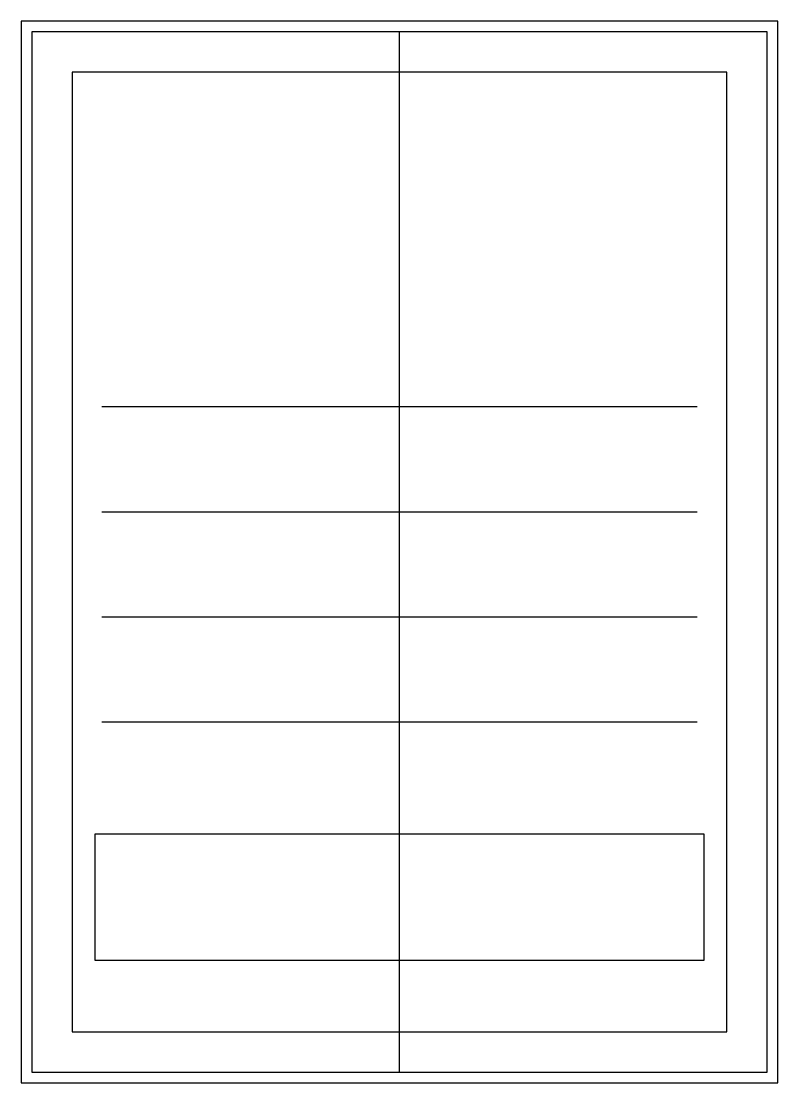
# Model space of a CAD drawing. Header units: millimetres. Extents: x 32 to 248, y 77 to 380.
import ezdxf

# ---------------------------------------------------------------- set-up
doc = ezdxf.new("R2010")
doc.units = ezdxf.units.MM
for name, color, linetype in [('ARTWORK_PRINT', 5, 'Continuous'), ('BLEED_REFERENCE', 8, 'Continuous'), ('CENTER_REFERENCE', 8, 'Continuous'), ('PRODUCT_REFERENCE', 8, 'Continuous'), ('SAFE_REFERENCE', 8, 'Continuous'), ('SEAM_REFERENCE', 8, 'Continuous')]:
    doc.layers.add(name, color=color, linetype=linetype)

msp = doc.modelspace()

# ---------------------------------------------------------------- linework, layer by layer
at = {"layer": 'ARTWORK_PRINT'}
msp.add_lwpolyline([(35, 80), (245, 80), (245, 377), (35, 377)], close=True, dxfattribs=at)
at = {"layer": 'BLEED_REFERENCE'}
msp.add_lwpolyline([(32, 77), (248, 77), (248, 380), (32, 380)], close=True, dxfattribs=at)
at = {"layer": 'CENTER_REFERENCE'}
msp.add_lwpolyline([(140, 80), (140, 377)], dxfattribs=at)
at = {"layer": 'PRODUCT_REFERENCE'}
for points in [[(55, 270), (225, 270)], [(55, 240), (225, 240)], [(55, 210), (225, 210)], [(55, 180), (225, 180)]]:
    msp.add_lwpolyline(points, dxfattribs=at)
at = {"layer": 'SAFE_REFERENCE'}
msp.add_lwpolyline([(46.55, 91.55), (233.45, 91.55), (233.45, 365.45), (46.55, 365.45)], close=True, dxfattribs=at)
at = {"layer": 'SEAM_REFERENCE'}
msp.add_lwpolyline([(53, 112), (227, 112), (227, 148), (53, 148)], close=True, dxfattribs=at)

doc.saveas('drawing.dxf')
